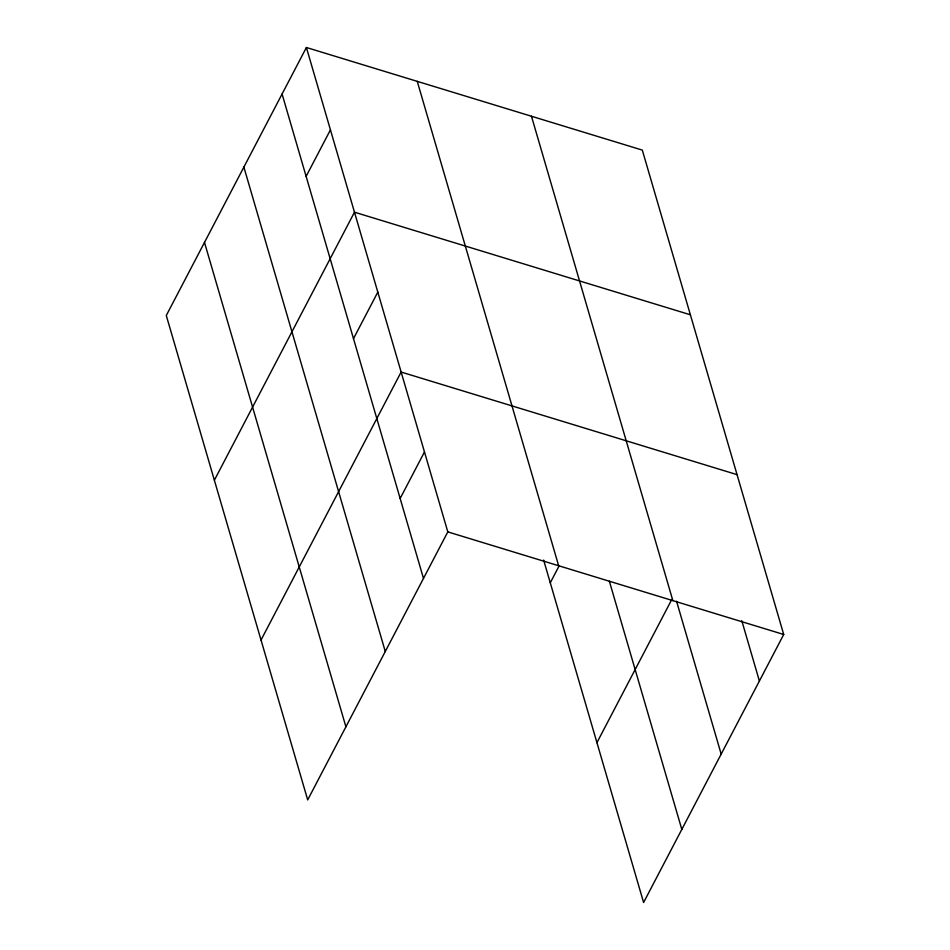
<?xml version="1.0" encoding="UTF-8"?>
<svg xmlns="http://www.w3.org/2000/svg" width="950" height="950" viewBox="0 0 950 950"><rect width="100%" height="100%" fill="white"/><g stroke="black" fill="none" stroke-linecap="round" stroke-linejoin="round"><path stroke-width="1.43" d="M306.399 47.5L166.286 315.507L307.693 799.9L447.806 531.881L306.399 47.5L642.307 150.1L783.714 634.493L643.601 902.5L543.638 560.084M306.126 176.368L330.446 129.841M214.368 480.201L354.481 212.194L690.389 314.794M353.495 338.628L377.815 292.113M261.024 640.051L401.137 372.044L737.046 474.644M400.152 498.477L424.472 451.963M550.276 582.801L559.146 565.832M596.933 742.651L671.804 599.45M447.806 531.881L783.714 634.493M741.796 620.718L759.394 681.008M676.566 601.267L721.181 754.098M531.466 116.244L672.861 600.626M609.366 581.222L681.815 829.409M417.252 81.356L558.648 565.749M282.079 94.014L423.486 578.408M243.877 167.105L385.272 651.498M204.499 242.416L345.907 726.809"/></g></svg>
